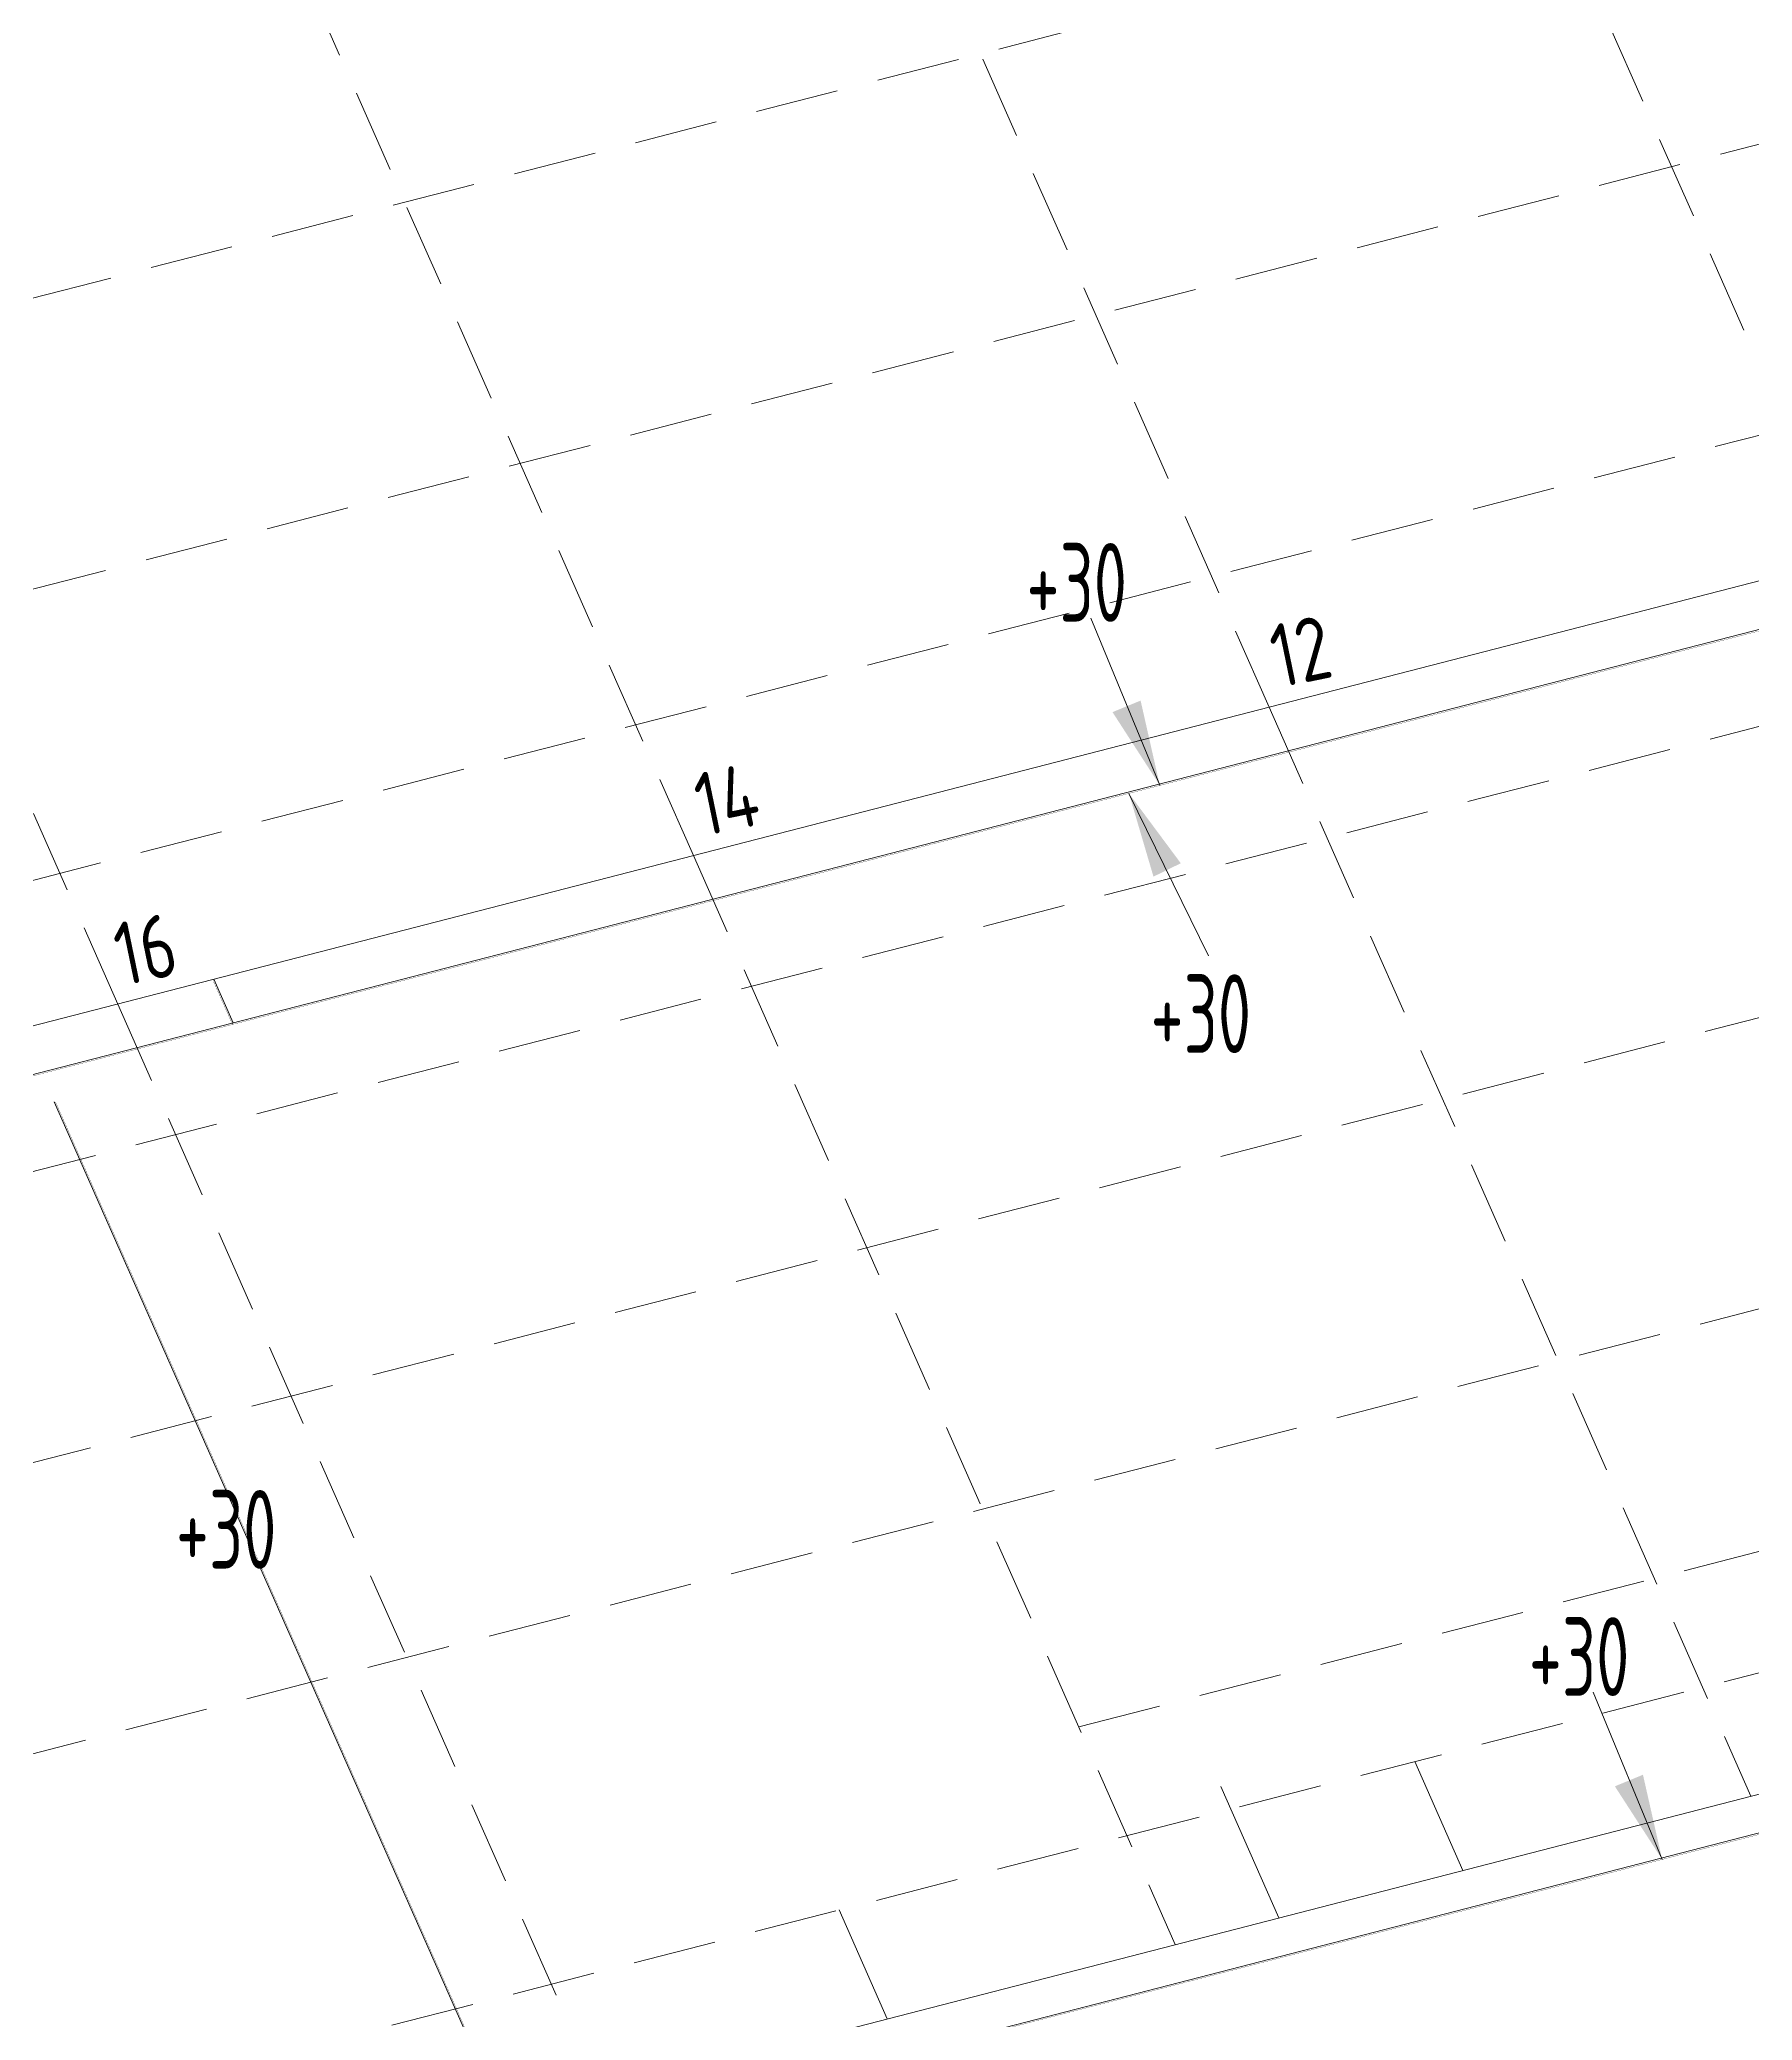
# Model space of a CAD drawing. Header units: millimetres. Extents: x 149544 to 197467, y -3118 to 25363.
# Drawn here: x 193214 to 194518, y 7266 to 8774 of the extents above; entities that cross this region are included whole.
import ezdxf

# ---------------------------------------------------------------- set-up
doc = ezdxf.new("R2010")
doc.units = ezdxf.units.MM
doc.header["$MEASUREMENT"] = 0
for name, pattern in [('K5LT32774', [0]), ('K5LT32778', [0]), ('K5LT32780', [0]), ('K5LT32788', [0]), ('K5LT32803', [95.25, 63.5, -31.75]), ('K5LT32807', [0])]:
    doc.linetypes.add(name, pattern=pattern)
doc.styles.add('KTEXTSTYLE', font='GOST_AU.SHX', dxfattribs={"width": 0.96, "height": 5})

msp = doc.modelspace()

# ---------------------------------------------------------------- hatches: boundary and pattern name
for points in [[(194030.8, 8262.1), (194052.2, 8270.9), (194066.8, 8206.4)], [(194082.8, 8147), (194062, 8136.8), (194043.3, 8200.2)], [(194413.4, 7443.9), (194434.8, 7452.7), (194449.4, 7388.2)]]:
    msp.add_hatch(color=0).paths.add_polyline_path(points)

# ---------------------------------------------------------------- linework, layer by layer
at = {"color": 0, "linetype": 'K5LT32803', "lineweight": 18}
for p, q in [((191822.8, 8220.2), (195874.1, 9264.7)), ((194588.7, 8378.9), (194222, 9208.4)), ((194150.2, 8265.8), (193783.5, 9095.4)), ((191911.2, 8021.3), (195962.1, 9065.7)), ((193711.7, 8152.8), (193345, 8982.3)), ((191999.5, 7822.3), (196050.2, 8866.6)), ((193273.2, 8039.7), (192906.5, 8869.3)), ((192087.9, 7623.3), (196138.2, 8667.5)), ((192176.3, 7424.3), (196226.2, 8468.4)), ((192264.7, 7225.3), (196314.2, 8269.3)), ((194150.2, 8265.8), (194516.9, 7436.3)), ((193711.7, 8152.8), (194078.5, 7323.3)), ((193273.2, 8039.7), (193640, 7210.2)), ((192375.2, 6976.5), (195795.7, 7858.4)), ((194005.1, 7489.2), (195320.6, 7828.3))]:
    msp.add_line(p, q, dxfattribs=at)
at = {"color": 0, "linetype": 'K5LT32778', "lineweight": 18}
msp.add_line((196086.9, 8765.1), (192043.7, 7722.8), dxfattribs=at)
at = {"color": 0, "linetype": 'K5LT32774', "lineweight": 18}
for p, q in [((192058.5, 7689.6), (196108.1, 8733.6)), ((193346.3, 8058.6), (193361, 8025.4)), ((193224.8, 7965.2), (193588.6, 7142.3)), ((192412, 6893.6), (196460.9, 7937.5)), ((192423.8, 6867.1), (196472.6, 7910.9))]:
    msp.add_line(p, q, dxfattribs=at)
at = {"color": 0, "linetype": 'K5LT32807', "lineweight": 18}
for p, q in [((194066.8, 8206.4), (194014.4, 8333.8)), ((194043.3, 8200.2), (194103.8, 8076.4)), ((194449.4, 7388.2), (194397, 7515.6))]:
    msp.add_line(p, q, dxfattribs=at)
at = {"color": 0, "linetype": 'K5LT32780', "lineweight": 18}
for p, q in [((194261, 7462.7), (194297.7, 7379.8)), ((194113.4, 7443.7), (194157.6, 7343.7)), ((193822.5, 7349.7), (193859.2, 7266.7))]:
    msp.add_line(p, q, dxfattribs=at)
at = {"color": 0, "linetype": 'K5LT32788', "const_width": 0.18}
for points in [[(196108.1, 8733.6), (193361, 8025.4), (193360.6, 8024.2), (196107.7, 8732.4)], [(193361, 8025.4), (196108.1, 8733.6), (196107.7, 8732.4), (193360.6, 8024.2)], [(193361, 8025.4), (193346.3, 8058.6), (193345.9, 8057.4), (193360.6, 8024.2)], [(193346.3, 8058.6), (193361, 8025.4), (193360.6, 8024.2), (193345.9, 8057.4)], [(193361, 8025.4), (192058.5, 7689.6)], [(192058.5, 7689.6), (193361, 8025.4), (193360.6, 8024.2), (192058.9, 7688.6)], [(192058.9, 7688.6), (193360.6, 8024.2)], [(193588.6, 7142.3), (193224.8, 7965.2), (193226, 7964.7), (193589.8, 7141.8)], [(193224.8, 7965.2), (193588.6, 7142.3), (193589.8, 7141.8), (193226, 7964.7)], [(193724.8, 7202.5), (196472.6, 7910.9), (196472.2, 7909.7), (193724.4, 7201.3)]]:
    msp.add_lwpolyline(points, dxfattribs=at)

# ---------------------------------------------------------------- texts
at = {"color": 0, "char_height": 2.5, "attachment_point": 1, "style": 'KTEXTSTYLE'}
for insert in [(193965.3, 8390.9), (194059.8, 8062.4), (193317.5, 7669.6), (194347.9, 7572.7)]:
    msp.add_mtext('\\H3.5;\\W0.965;\\Q15;\\Q0;\\W0.765;\\H60.00;{\\c16711935;+30}', dxfattribs=dict(at, insert=insert))
at = {"color": 0, "char_height": 2.5, "attachment_point": 1, "rotation": 11.7008, "style": 'KTEXTSTYLE'}
for s, insert in [('{\\H19.2x;\\W0.965;\\C6;12}', (194147.6, 8327.4)), ('{\\H19.2x;\\W0.965;\\C6;14}', (193709.2, 8214.3)), ('{\\H19.2x;\\W0.965;\\C6;16}', (193267, 8100.3))]:
    msp.add_mtext(s, dxfattribs=dict(at, insert=insert))

doc.saveas('drawing.dxf')
